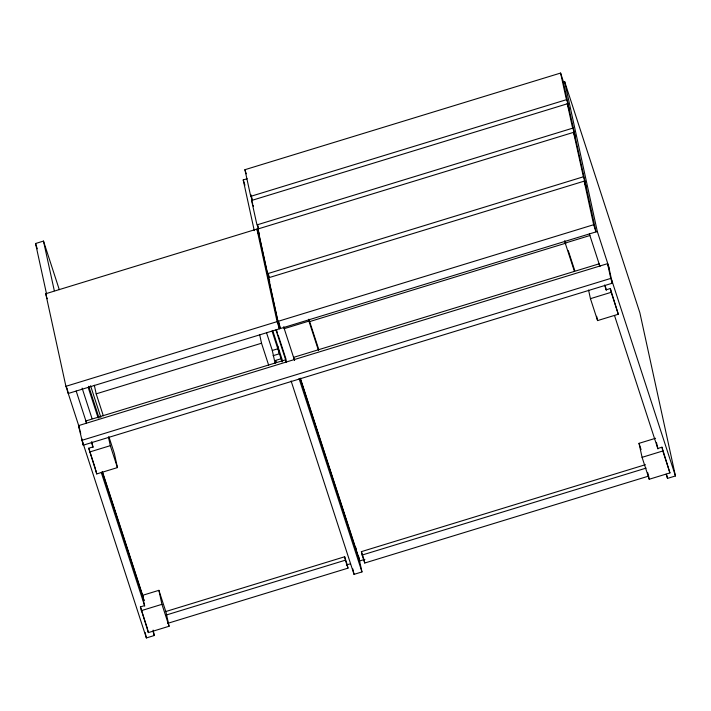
<?xml version="1.0" encoding="UTF-8"?>
<svg xmlns="http://www.w3.org/2000/svg" width="711" height="711" viewBox="0 0 711 711"><rect width="100%" height="100%" fill="white"/><g stroke="black" fill="none" stroke-linecap="round" stroke-linejoin="round"><path stroke-width="1.07" d="M560.597 73.055L565.956 97.638L567.902 103.619L252.218 200.271L250.37 194.663L244.913 169.707L560.597 73.055L562.934 80.236L568.498 105.761M46.606 294.221L35.55 243.518L43.487 241.082L59.289 289.653M254.271 230.64L243.215 179.936L247.179 178.719M562.641 82.138L564.623 81.534L639.864 312.76L675.45 475.961L667.513 478.387L666.145 474.184M250.921 196.289L566.605 99.638M257.151 224.845L572.879 128.104M79.188 427.107L65.91 386.304L45.735 293.741L256.929 229.066L258.902 235.359L257.853 230.417M567.271 103.593L572.186 126.194L574.133 132.175L258.449 228.826L256.502 222.845L251.552 200.262L251.996 201.533M267.789 273.628L583.455 176.772L585.357 183.109L574.133 132.175M584.762 180.967L269.087 277.619L267.14 271.638L257.809 228.8M65.91 386.304L277.103 321.639L256.92 229.084M278.908 322.092L280.321 328.544L277.983 321.372L593.667 224.72L584.122 180.95L586.104 187.224L585.055 182.292L585.446 183.482L595.996 231.902L593.667 224.72M564.623 81.534L597.32 231.493L68.247 393.476L67.065 388.073M574.47 271.522L565.218 243.073L589.908 235.519M309.356 321.692L565.663 243.215M103.326 415.802L96.189 393.85L261.524 343.226L259.648 334.623M275.113 363.365L272.304 350.461L277.814 348.772M273.068 355.704L279.432 353.758L277.788 346.195M276.01 362.583L275.548 360.433L281.058 358.744M597.32 231.493L608.607 266.181L612.322 283.2L83.24 445.184L78.468 425.649L607.55 263.665L609.105 268.447M81.685 440.393L610.767 278.41L607.55 263.665M108.952 436.892L114.391 453.591L117.439 467.589L96.723 473.935L88.759 448.223L92.945 446.943L91.835 441.833M588.566 290.052L590.441 298.664L597.578 320.59L618.303 314.244L610.34 288.533L606.154 289.821L605.265 285.733M89.586 452.009L110.312 445.664L108.428 437.052M590.441 298.664L611.167 292.319L610.34 288.533M142.351 595.4L158.891 590.334L166.027 612.269L169.076 626.258L148.35 632.603L140.396 606.892L144.582 605.612L142.351 595.4L144.057 600.617M656.449 442.358L657.782 448.49L661.977 447.201L669.931 472.913L649.214 479.258L642.077 457.333L639.02 443.335L655.56 438.278M141.213 610.678L161.939 604.332L158.891 590.334M642.077 457.333L662.794 450.987L661.977 447.201M165.396 611.647L344.639 556.775L347.235 564.747L347.981 568.151L167.68 623.351M648.743 476.068L364.734 563.023L362.139 555.042L361.392 551.638L645.401 464.692M166.143 615.051L345.386 560.179L344.639 556.775M362.139 555.042L646.148 468.096M346.364 565.014L350.585 563.716M364.885 559.344L359.579 560.961L300.246 378.608M82.423 441.398L146.377 637.945L154.314 635.51L153.132 630.106M291.11 380.972L354.034 574.364L361.97 571.928L358.442 555.718M573.493 132.148L575.466 138.432L574.417 133.499M45.744 293.723L46.588 296.558M567.28 103.69L569.235 109.876L568.196 104.944M583.447 177.021L573.501 132.246M253.498 206.412L253.098 205.275M257.817 228.898L258.431 230.737M611.496 279.414L675.45 475.961M610.767 278.41L612.322 283.2M611.167 292.319L618.303 314.244M662.794 450.987L669.931 472.913M589.383 233.919L599.986 266.501M604.581 284.995L606.296 290.248M614.5 315.48L657.942 448.961M639.02 443.335L641.064 449.601M568.267 250.645L574.764 270.624M564.845 240.949L565.725 243.642M318.821 349.705L308.894 319.212L309.436 321.665L308.85 319.87M318.528 350.603L308.921 321.105L284.231 328.66L283.805 326.678M244.913 169.707L246.246 173.813M243.215 179.936L244.931 185.216M361.392 551.638L363.668 558.615M283.849 327.469L294.603 360.53M300.344 378.181L359.091 558.695M299.047 378.545L361.97 571.928M277.103 321.639L279.432 328.82L258.244 231.617M276.446 329.771L277.477 332.935M278.161 335.041L286.053 359.304M275.912 329.895L286.515 362.477M272.651 330.419L282.578 360.912M272.029 331.006L282.08 361.881M345.386 560.179L347.981 568.151M266.518 332.695L272.304 350.461M275.548 360.433L276.224 362.521M261.524 343.226L268.66 365.178M110.312 445.664L117.439 467.589M161.939 604.332L169.076 626.258M90.555 385.735L100.864 417.41M88.733 386.286L99.025 417.926M88.182 387.415L98.136 417.997M35.55 243.518L37.265 248.797M82.112 388.108L92.066 418.699M76.184 391.05L86.44 422.574M102.375 471.544L143.195 596.973M102.188 471.704L144.031 600.297M91.381 442.118L93.088 447.379M101.3 472.602L144.733 606.083M152.945 631.306L154.314 635.51M88.759 448.223L95.558 469.109M140.396 606.892L147.524 628.817M78.468 425.649L80.032 430.431M47.255 298.762L46.899 297.633M259.151 233.279L258.662 231.635M269.789 282.071L269.3 280.418M252.743 204.155L252.245 202.342M269.105 279.681L268.447 277.583L277.983 321.372M666.811 475.144L667.513 478.387M574.728 134.317L567.902 103.619M647.801 472.797L649.214 479.258M599.613 266.092L599.115 263.825L293.572 357.366L294.07 359.642M596.645 316.279L597.578 320.59M564.774 241.056L565.218 243.073M363.988 559.619L364.734 563.023M355.58 546.946L356.229 549.923M352.86 568.96L354.034 574.364M251.196 194.965L252.121 199.222M257.862 225.547L258.333 227.716M268.269 273.3L269.211 277.61M286.133 362.068L285.635 359.802L85.915 420.948L86.404 423.214M147.737 629.768L148.35 632.603M94.314 385.246L96.189 393.85M145.195 632.541L146.377 637.945M95.896 470.149L96.723 473.935M43.487 241.082L54.303 290.71M80.254 431.479L80.716 433.594M81.863 438.856L83.24 445.184"/></g></svg>
